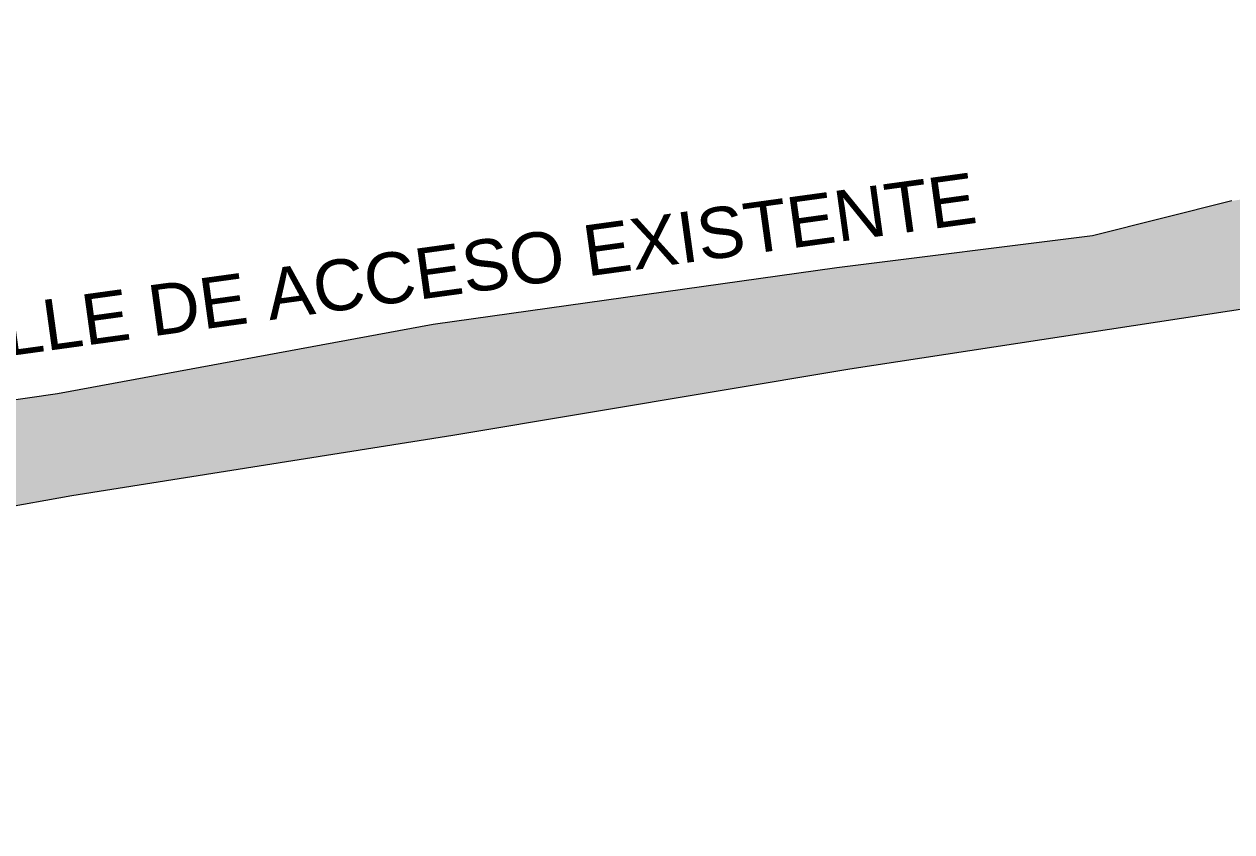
# Model space of a CAD drawing. Header units: metres. Extents: x -490 to 202, y -217 to 332.
# Drawn here: x -257.6 to -200.7, y -34.7 to 3.4 of the extents above; entities that cross this region are included whole.
import ezdxf

# ---------------------------------------------------------------- set-up
doc = ezdxf.new("R2010")
doc.units = ezdxf.units.M
for name, color, linetype, lineweight in [('A-DETL-GENF', 7, 'Continuous', 9), ('A-DETL-THIN', 7, 'Continuous', 9), ('G-ANNO-TEXT', 7, 'Continuous', 9)]:
    doc.layers.add(name, color=color, linetype=linetype, lineweight=lineweight)
doc.styles.add('Arial_4', font='arial.ttf', dxfattribs={"height": 2.4})

msp = doc.modelspace()

# ---------------------------------------------------------------- hatches: boundary and pattern name
at = {"layer": 'A-DETL-GENF', "true_color": 0xd2c9aa}
msp.add_hatch(color=9, dxfattribs=at).paths.add_polyline_path([(-344.836, -34.659), (-342.163, -33.669), (-340.394, -33.05), (-337.673, -32.288), (-318.31, -29.503), (-298.534, -26.037), (-277.947, -22.855), (-255.322, -18.806), (-236.55, -15.828), (-218.664, -12.839), (-199.663, -9.934), (-182.339, -6.868), (-166.659, -4.367), (-150.146, -1.775), (-130.582, -0.444), (-119.677, 1.224), (-104.832, 1.744), (-96.049, 2.435), (-87.287, 3.254), (-75.417, 3.307), (-64.903, 4.824), (-46.528, 3.638), (-27.282, 0.853), (-7.599, -3.112), (11.015, -8.37), (32.262, -13.864), (43.349, -16.698), (64.125, -17.345), (80.999, -17.025), (98.552, -17.335), (118.362, -17.386), (116.561, -12.276), (98.282, -12.853), (81.155, -13.139), (63.761, -12.987), (43.886, -11.339), (30.407, -7.216), (12.815, -3.204), (-6.645, 2.074), (-26.877, 5.186), (-46.323, 8.319), (-65.24, 9.896), (-76.123, 8.838), (-87.97, 8.725), (-96.802, 8.207), (-105.244, 8.143), (-120.399, 6.558), (-131.625, 4.737), (-150.77, 2.676), (-168.377, -0.144), (-182.941, -2.318), (-200.678, -4.93), (-207.237, -6.578), (-219.281, -8.078), (-238.302, -10.755), (-255.99, -14.014), (-279.56, -17.433), (-299.701, -20.546), (-319.59, -23.259), (-339.02, -25.336), (-345.568, -24.355), (-350.806, -25.168), (-346.845, -31.464)])

# ---------------------------------------------------------------- linework, layer by layer
at = {"layer": 'A-DETL-THIN'}
for p, q in [((-200.678, -4.93), (-207.237, -6.578)), ((-207.237, -6.578), (-219.281, -8.078)), ((-219.281, -8.078), (-238.302, -10.755)), ((-218.664, -12.839), (-199.663, -9.934)), ((-238.302, -10.755), (-255.99, -14.014)), ((-237.37, -15.965), (-218.664, -12.839)), ((-255.99, -14.014), (-279.343, -17.4)), ((-255.322, -18.806), (-237.37, -15.965)), ((-277.947, -22.855), (-255.322, -18.806))]:
    msp.add_line(p, q, dxfattribs=at)

# ---------------------------------------------------------------- next in the draw order: texts
at = {"layer": 'G-ANNO-TEXT', "insert": (-263.308, -10.515), "char_height": 2.4, "width": 61.81011, "attachment_point": 1, "rotation": 7.8422, "style": 'Arial_4', "bg_fill": 3, "box_fill_scale": 1.25, "bg_fill_color": 9, "bg_fill_true_color": 13158600, "bg_fill_transparency": 0}
msp.add_mtext('CALLE DE ACCESO EXISTENTE', dxfattribs=at)

doc.saveas('drawing.dxf')
